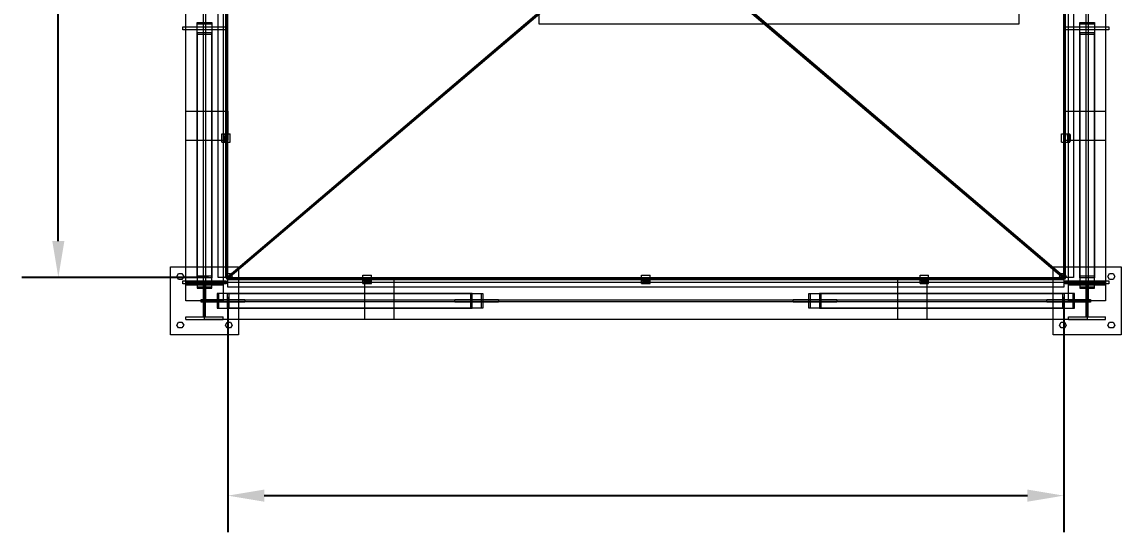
# Model space of a CAD drawing. Header units: millimetres. Extents: x -1970 to 34302, y -65268 to 6837.
# Drawn here: x -501 to 4036, y -20775 to -18672 of the extents above; entities that cross this region are included whole.
import ezdxf

# ---------------------------------------------------------------- set-up
doc = ezdxf.new("R2010")
doc.units = ezdxf.units.MM
doc.layers.add('COTAS_O', color=1, linetype='Continuous', lineweight=0)
doc.layers.add('superior_tolva', color=7, linetype='Continuous', lineweight=0)
doc.dimstyles.new('R19_100', dxfattribs={"dimtxt": 250, "dimasz": 150, "dimexe": 150, "dimexo": 80, "dimgap": 100, "dimtad": 1, "dimtih": 1, "dimtoh": 1, "dimdsep": 46, "dimcen": 0.09, "dimadec": 0, "dimazin": 0, "dimtfac": 1, "dimtdec": 4, "dimtofl": 0, "dimtmove": 0, "dimatfit": 3, "dimfxl": 1, "dimtolj": 1, "dimtzin": 0, "dimarcsym": 0})

# ---------------------------------------------------------------- blocks, each defined once
blk = doc.blocks.new('*D24')
at = {"layer": 'COTAS_O', "color": 0, "lineweight": -2, "transparency": 16777216}
for p, q in [((349.2, -19805), (349.2, -20775)), ((3799.2, -19805), (3799.2, -20775)), ((499.2, -20625), (3649.2, -20625))]:
    blk.add_line(p, q, dxfattribs=at)
at = {"layer": 'COTAS_O', "color": 0, "transparency": 16777216}
for points in [[(499.2, -20600), (499.2, -20650), (349.2, -20625)], [(3649.2, -20600), (3649.2, -20650), (3799.2, -20625)]]:
    blk.add_solid(points, dxfattribs=at)
at = {"layer": 'Defpoints', "color": 0, "transparency": 16777216}
for p in [(349.2, -19725), (3799.2, -19725), (3799.2, -20625)]:
    blk.add_point(p, dxfattribs=at)
blk = doc.blocks.new('*D25')
at = {"layer": 'COTAS_O', "color": 0, "lineweight": -2, "transparency": 16777216}
for p, q in [((269.2, -16275), (-500.8, -16275)), ((-350.8, -19575), (-350.8, -16425)), ((269.2, -19725), (-500.8, -19725))]:
    blk.add_line(p, q, dxfattribs=at)
at = {"layer": 'COTAS_O', "color": 0, "transparency": 16777216}
for points in [[(-375.8, -16425), (-325.8, -16425), (-350.8, -16275)], [(-375.8, -19575), (-325.8, -19575), (-350.8, -19725)]]:
    blk.add_solid(points, dxfattribs=at)
at = {"layer": 'Defpoints', "color": 0, "transparency": 16777216}
for p in [(-350.8, -16275), (349.2, -16275), (349.2, -19725)]:
    blk.add_point(p, dxfattribs=at)

msp = doc.modelspace()

# ---------------------------------------------------------------- linework, layer by layer
at = {"layer": 'superior_tolva'}
for p, q in [((176.2, -19821.5), (176.2, -16178.5)), ((248.7, -19821.5), (248.7, -16178.5)), ((256.7, -16178.5), (256.7, -19821.5)), ((329.2, -16178.5), (329.2, -19821.5)), ((3819.2, -19821.5), (3819.2, -16178.5)), ((3891.7, -19821.5), (3891.7, -16178.5)), ((3899.7, -16178.5), (3899.7, -19821.5)), ((3972.2, -16178.5), (3972.2, -19821.5)), ((309.2, -19725), (309.2, -16275)), ((341.2, -19725), (341.2, -16275)), ((343.2, -19725), (343.2, -16275)), ((345.065, -16275), (345.065, -19725)), ((349.2, -19725), (349.2, -16275)), ((3799.2, -19725), (3799.2, -16275)), ((3803.335, -16275), (3803.335, -19725)), ((3805.2, -19725), (3805.2, -16275)), ((3807.2, -19725), (3807.2, -16275)), ((3839.2, -16275), (3839.2, -19725)), ((345.065, -19725), (1670.065, -18600)), ((1674.2, -18600), (349.2, -19725)), ((349.2, -19729.636), (1674.2, -18604.636)), ((1634.2, -18680), (1634.2, -18610)), ((2474.2, -18600), (3799.2, -19725)), ((2474.2, -18604.636), (3799.2, -19729.636)), ((3803.335, -19725), (2478.335, -18600)), ((3614.2, -18610), (3614.2, -18680)), ((222.7, -19720.416), (222.7, -18673.416)), ((222.7, -18673.416), (282.7, -18673.416)), ((222.7, -18722.584), (222.7, -18673.416)), ((222.7, -19726.267), (222.7, -18679.267)), ((222.7, -18679.267), (282.7, -18679.267)), ((222.7, -18716.733), (222.7, -18679.267)), ((282.7, -18673.416), (282.7, -19720.416)), ((282.7, -18673.416), (282.7, -18722.584)), ((282.7, -18679.267), (282.7, -19726.267)), ((282.7, -18679.267), (282.7, -18716.733)), ((1634.2, -18680), (1634.2, -18670)), ((3614.2, -18680), (1634.2, -18680)), ((3614.2, -18670), (3614.2, -18680)), ((3865.7, -19720.416), (3865.7, -18673.416)), ((3865.7, -18673.416), (3925.7, -18673.416)), ((3865.7, -18722.584), (3865.7, -18673.416)), ((3865.7, -19726.267), (3865.7, -18679.267)), ((3865.7, -18679.267), (3925.7, -18679.267)), ((3865.7, -18716.733), (3865.7, -18679.267)), ((3925.7, -18673.416), (3925.7, -19720.416)), ((3925.7, -18673.416), (3925.7, -18722.584)), ((3925.7, -18679.267), (3925.7, -19726.267)), ((3925.7, -18679.267), (3925.7, -18716.733)), ((162.7, -18704), (162.7, -18692)), ((162.7, -18692), (342.7, -18692)), ((342.7, -18704), (162.7, -18704)), ((282.7, -18716.733), (222.7, -18716.733)), ((222.7, -18716.733), (222.7, -19763.733)), ((282.7, -18722.584), (222.7, -18722.584)), ((222.7, -18722.584), (222.7, -19769.584)), ((282.7, -19763.733), (282.7, -18716.733)), ((282.7, -19769.584), (282.7, -18722.584)), ((342.7, -18692), (342.7, -18704)), ((3805.7, -18704), (3805.7, -18692)), ((3805.7, -18692), (3985.7, -18692)), ((3985.7, -18704), (3805.7, -18704)), ((3925.7, -18716.733), (3865.7, -18716.733)), ((3865.7, -18716.733), (3865.7, -19763.733)), ((3925.7, -18722.584), (3865.7, -18722.584)), ((3865.7, -18722.584), (3865.7, -19769.584)), ((3925.7, -19763.733), (3925.7, -18716.733)), ((3925.7, -19769.584), (3925.7, -18722.584)), ((3985.7, -18692), (3985.7, -18704)), ((176.2, -19160), (176.2, -19040)), ((176.2, -19040), (349.2, -19040)), ((349.2, -19040), (349.2, -19160)), ((3799.2, -19160), (3799.2, -19040)), ((3799.2, -19040), (3972.2, -19040)), ((3972.2, -19040), (3972.2, -19160)), ((323.7, -19132.5), (358.7, -19132.5)), ((323.7, -19167.5), (323.7, -19132.5)), ((334.2, -19143), (334.2, -19136)), ((346.2, -19136), (334.2, -19136)), ((334.2, -19143), (334.2, -19157)), ((334.2, -19143), (346.2, -19143)), ((346.2, -19136), (346.2, -19143)), ((346.2, -19143), (346.2, -19157)), ((358.7, -19167.5), (358.7, -19132.5)), ((3789.7, -19132.5), (3824.7, -19132.5)), ((3789.7, -19167.5), (3789.7, -19132.5)), ((3814.2, -19143), (3814.2, -19136)), ((3826.2, -19136), (3814.2, -19136)), ((3814.2, -19143), (3814.2, -19157)), ((3814.2, -19143), (3826.2, -19143)), ((3824.7, -19167.5), (3824.7, -19132.5)), ((3826.2, -19136), (3826.2, -19143)), ((3826.2, -19143), (3826.2, -19157)), ((349.2, -19160), (176.2, -19160)), ((323.7, -19167.5), (358.7, -19167.5)), ((334.2, -19157), (334.2, -19164)), ((334.2, -19157), (346.2, -19157)), ((334.2, -19164), (346.2, -19164)), ((346.2, -19157), (346.2, -19164)), ((3789.7, -19167.5), (3824.7, -19167.5)), ((3972.2, -19160), (3799.2, -19160)), ((3814.2, -19157), (3814.2, -19164)), ((3814.2, -19157), (3826.2, -19157)), ((3814.2, -19164), (3826.2, -19164)), ((3826.2, -19157), (3826.2, -19164)), ((112.7, -19961.5), (112.7, -19681.5)), ((112.7, -19681.5), (392.7, -19681.5)), ((392.7, -19681.5), (392.7, -19961.5)), ((3755.7, -19961.5), (3755.7, -19681.5)), ((3755.7, -19681.5), (4035.7, -19681.5)), ((4035.7, -19681.5), (4035.7, -19961.5)), ((138.7, -19721.5), (145.7, -19709.376)), ((145.7, -19733.624), (138.7, -19721.5)), ((145.7, -19709.376), (159.7, -19709.376)), ((159.7, -19733.624), (145.7, -19733.624)), ((159.7, -19709.376), (166.7, -19721.5)), ((166.7, -19721.5), (159.7, -19733.624)), ((282.7, -19720.416), (222.7, -19720.416)), ((222.7, -19720.416), (222.7, -19769.584)), ((282.7, -19726.267), (222.7, -19726.267)), ((222.7, -19726.267), (222.7, -19763.733)), ((282.7, -19769.584), (282.7, -19720.416)), ((282.7, -19763.733), (282.7, -19726.267)), ((349.2, -19725), (309.2, -19725)), ((338.7, -19721.5), (345.7, -19709.376)), ((345.7, -19733.624), (338.7, -19721.5)), ((341.2, -19725), (349.2, -19725)), ((343.2, -19725), (349.2, -19725)), ((349.2, -19725), (345.065, -19725)), ((345.7, -19709.376), (359.7, -19709.376)), ((359.7, -19733.624), (345.7, -19733.624)), ((349.2, -19725), (3799.2, -19725)), ((349.2, -19733), (349.2, -19725)), ((349.2, -19731), (349.2, -19725)), ((349.2, -19725), (349.2, -19729.636)), ((349.2, -19765), (349.2, -19725)), ((3799.2, -19729.636), (349.2, -19729.636)), ((349.2, -19731), (3799.2, -19731)), ((349.2, -19733), (3799.2, -19733)), ((359.7, -19709.376), (366.7, -19721.5)), ((366.7, -19721.5), (359.7, -19733.624)), ((906.7, -19715.5), (941.7, -19715.5)), ((906.7, -19750.5), (906.7, -19715.5)), ((917.2, -19728), (910.2, -19728)), ((910.2, -19728), (910.2, -19740)), ((914.2, -19725), (1034.2, -19725)), ((914.2, -19898), (914.2, -19725)), ((931.2, -19728), (917.2, -19728)), ((917.2, -19728), (917.2, -19740)), ((931.2, -19728), (938.2, -19728)), ((931.2, -19728), (931.2, -19740)), ((938.2, -19740), (938.2, -19728)), ((941.7, -19750.5), (941.7, -19715.5)), ((1034.2, -19725), (1034.2, -19898)), ((2056.7, -19715.5), (2091.7, -19715.5)), ((2056.7, -19750.5), (2056.7, -19715.5)), ((2067.2, -19728), (2060.2, -19728)), ((2060.2, -19728), (2060.2, -19740)), ((2081.2, -19728), (2067.2, -19728)), ((2067.2, -19728), (2067.2, -19740)), ((2081.2, -19728), (2088.2, -19728)), ((2081.2, -19728), (2081.2, -19740)), ((2088.2, -19740), (2088.2, -19728)), ((2091.7, -19750.5), (2091.7, -19715.5)), ((3114.2, -19725), (3234.2, -19725)), ((3114.2, -19898), (3114.2, -19725)), ((3206.7, -19715.5), (3241.7, -19715.5)), ((3206.7, -19750.5), (3206.7, -19715.5)), ((3217.2, -19728), (3210.2, -19728)), ((3210.2, -19728), (3210.2, -19740)), ((3231.2, -19728), (3217.2, -19728)), ((3217.2, -19728), (3217.2, -19740)), ((3231.2, -19728), (3238.2, -19728)), ((3231.2, -19728), (3231.2, -19740)), ((3234.2, -19725), (3234.2, -19898)), ((3238.2, -19740), (3238.2, -19728)), ((3241.7, -19750.5), (3241.7, -19715.5)), ((3781.7, -19721.5), (3788.7, -19709.376)), ((3788.7, -19733.624), (3781.7, -19721.5)), ((3788.7, -19709.376), (3802.7, -19709.376)), ((3802.7, -19733.624), (3788.7, -19733.624)), ((3807.2, -19725), (3799.2, -19725)), ((3805.2, -19725), (3799.2, -19725)), ((3799.2, -19725), (3803.335, -19725)), ((3839.2, -19725), (3799.2, -19725)), ((3799.2, -19725), (3799.2, -19733)), ((3799.2, -19725), (3799.2, -19731)), ((3799.2, -19725), (3799.2, -19729.636)), ((3799.2, -19725), (3799.2, -19765)), ((3802.7, -19709.376), (3809.7, -19721.5)), ((3809.7, -19721.5), (3802.7, -19733.624)), ((3925.7, -19720.416), (3865.7, -19720.416)), ((3865.7, -19720.416), (3865.7, -19769.584)), ((3925.7, -19726.267), (3865.7, -19726.267)), ((3865.7, -19726.267), (3865.7, -19763.733)), ((3925.7, -19769.584), (3925.7, -19720.416)), ((3925.7, -19763.733), (3925.7, -19726.267)), ((3981.7, -19721.5), (3988.7, -19709.376)), ((3988.7, -19733.624), (3981.7, -19721.5)), ((3988.7, -19709.376), (4002.7, -19709.376)), ((4002.7, -19733.624), (3988.7, -19733.624)), ((4002.7, -19709.376), (4009.7, -19721.5)), ((4009.7, -19721.5), (4002.7, -19733.624)), ((162.7, -19751), (162.7, -19739)), ((162.7, -19739), (342.7, -19739)), ((342.7, -19751), (162.7, -19751)), ((176.2, -19745), (329.2, -19745)), ((176.2, -19756), (176.2, -19745)), ((176.2, -19756), (329.2, -19756)), ((222.7, -19763.733), (282.7, -19763.733)), ((222.7, -19769.584), (282.7, -19769.584)), ((248.7, -19756), (256.7, -19756)), ((248.7, -19887), (248.7, -19756)), ((252.7, -19898), (252.7, -19745)), ((252.7, -19745), (3895.7, -19745)), ((256.7, -19887), (256.7, -19756)), ((329.2, -19756), (329.2, -19745)), ((342.7, -19739), (342.7, -19751)), ((3799.2, -19765), (349.2, -19765)), ((906.7, -19750.5), (941.7, -19750.5)), ((917.2, -19740), (910.2, -19740)), ((931.2, -19740), (917.2, -19740)), ((938.2, -19740), (931.2, -19740)), ((2056.7, -19750.5), (2091.7, -19750.5)), ((2067.2, -19740), (2060.2, -19740)), ((2081.2, -19740), (2067.2, -19740)), ((2088.2, -19740), (2081.2, -19740)), ((3206.7, -19750.5), (3241.7, -19750.5)), ((3217.2, -19740), (3210.2, -19740)), ((3231.2, -19740), (3217.2, -19740)), ((3238.2, -19740), (3231.2, -19740)), ((3805.7, -19751), (3805.7, -19739)), ((3805.7, -19739), (3985.7, -19739)), ((3985.7, -19751), (3805.7, -19751)), ((3819.2, -19745), (3972.2, -19745)), ((3819.2, -19756), (3819.2, -19745)), ((3819.2, -19756), (3972.2, -19756)), ((3865.7, -19763.733), (3925.7, -19763.733)), ((3865.7, -19769.584), (3925.7, -19769.584)), ((3891.7, -19756), (3899.7, -19756)), ((3891.7, -19887), (3891.7, -19756)), ((3895.7, -19745), (3895.7, -19898)), ((3899.7, -19887), (3899.7, -19756)), ((3972.2, -19756), (3972.2, -19745)), ((3985.7, -19739), (3985.7, -19751)), ((329.2, -19821.5), (176.2, -19821.5)), ((239.2, -19827.5), (239.2, -19815.5)), ((239.2, -19815.5), (419.2, -19815.5)), ((256.7, -19821.5), (248.7, -19821.5)), ((252.7, -19825.5), (252.7, -19817.5)), ((252.7, -19817.5), (3895.7, -19817.5)), ((1351.616, -19791.5), (304.616, -19791.5)), ((304.616, -19791.5), (304.616, -19851.5)), ((353.784, -19791.5), (304.616, -19791.5)), ((1357.467, -19791.5), (310.467, -19791.5)), ((310.467, -19791.5), (310.467, -19851.5)), ((347.933, -19791.5), (310.467, -19791.5)), ((347.933, -19851.5), (347.933, -19791.5)), ((347.933, -19791.5), (1394.933, -19791.5)), ((353.784, -19851.5), (353.784, -19791.5)), ((353.784, -19791.5), (1400.784, -19791.5)), ((419.2, -19815.5), (419.2, -19827.5)), ((1286.2, -19827.5), (1286.2, -19815.5)), ((1286.2, -19815.5), (1466.2, -19815.5)), ((1351.616, -19851.5), (1351.616, -19791.5)), ((1351.616, -19791.5), (1400.784, -19791.5)), ((1357.467, -19851.5), (1357.467, -19791.5)), ((1357.467, -19791.5), (1394.933, -19791.5)), ((1394.933, -19791.5), (1394.933, -19851.5)), ((1400.784, -19791.5), (1400.784, -19851.5)), ((1466.2, -19815.5), (1466.2, -19827.5)), ((2682.2, -19827.5), (2682.2, -19815.5)), ((2682.2, -19815.5), (2862.2, -19815.5)), ((2747.616, -19851.5), (2747.616, -19791.5)), ((2747.616, -19791.5), (3794.616, -19791.5)), ((2747.616, -19791.5), (2796.784, -19791.5)), ((2753.467, -19851.5), (2753.467, -19791.5)), ((2753.467, -19791.5), (3800.467, -19791.5)), ((2753.467, -19791.5), (2790.933, -19791.5)), ((3837.933, -19791.5), (2790.933, -19791.5)), ((2790.933, -19791.5), (2790.933, -19851.5)), ((3843.784, -19791.5), (2796.784, -19791.5)), ((2796.784, -19791.5), (2796.784, -19851.5)), ((2862.2, -19815.5), (2862.2, -19827.5)), ((3729.2, -19827.5), (3729.2, -19815.5)), ((3729.2, -19815.5), (3909.2, -19815.5)), ((3794.616, -19791.5), (3794.616, -19851.5)), ((3843.784, -19791.5), (3794.616, -19791.5)), ((3800.467, -19791.5), (3800.467, -19851.5)), ((3837.933, -19791.5), (3800.467, -19791.5)), ((3972.2, -19821.5), (3819.2, -19821.5)), ((3837.933, -19851.5), (3837.933, -19791.5)), ((3843.784, -19851.5), (3843.784, -19791.5)), ((3899.7, -19821.5), (3891.7, -19821.5)), ((3895.7, -19817.5), (3895.7, -19825.5)), ((3909.2, -19815.5), (3909.2, -19827.5)), ((419.2, -19827.5), (239.2, -19827.5)), ((3895.7, -19825.5), (252.7, -19825.5)), ((304.616, -19851.5), (1351.616, -19851.5)), ((304.616, -19851.5), (353.784, -19851.5)), ((310.467, -19851.5), (1357.467, -19851.5)), ((310.467, -19851.5), (347.933, -19851.5)), ((1394.933, -19851.5), (347.933, -19851.5)), ((1400.784, -19851.5), (353.784, -19851.5)), ((1466.2, -19827.5), (1286.2, -19827.5)), ((1400.784, -19851.5), (1351.616, -19851.5)), ((1394.933, -19851.5), (1357.467, -19851.5)), ((2862.2, -19827.5), (2682.2, -19827.5)), ((3794.616, -19851.5), (2747.616, -19851.5)), ((2796.784, -19851.5), (2747.616, -19851.5)), ((3800.467, -19851.5), (2753.467, -19851.5)), ((2790.933, -19851.5), (2753.467, -19851.5)), ((2790.933, -19851.5), (3837.933, -19851.5)), ((2796.784, -19851.5), (3843.784, -19851.5)), ((3909.2, -19827.5), (3729.2, -19827.5)), ((3794.616, -19851.5), (3843.784, -19851.5)), ((3800.467, -19851.5), (3837.933, -19851.5)), ((138.7, -19921.5), (145.7, -19909.376)), ((145.7, -19909.376), (159.7, -19909.376)), ((159.7, -19909.376), (166.7, -19921.5)), ((176.2, -19887), (329.2, -19887)), ((176.2, -19898), (176.2, -19887)), ((176.2, -19898), (329.2, -19898)), ((248.7, -19887), (256.7, -19887)), ((3895.7, -19898), (252.7, -19898)), ((329.2, -19898), (329.2, -19887)), ((338.7, -19921.5), (345.7, -19909.376)), ((345.7, -19909.376), (359.7, -19909.376)), ((359.7, -19909.376), (366.7, -19921.5)), ((1034.2, -19898), (914.2, -19898)), ((3234.2, -19898), (3114.2, -19898)), ((3781.7, -19921.5), (3788.7, -19909.376)), ((3788.7, -19909.376), (3802.7, -19909.376)), ((3802.7, -19909.376), (3809.7, -19921.5)), ((3819.2, -19887), (3972.2, -19887)), ((3819.2, -19898), (3819.2, -19887)), ((3819.2, -19898), (3972.2, -19898)), ((3891.7, -19887), (3899.7, -19887)), ((3972.2, -19898), (3972.2, -19887)), ((3981.7, -19921.5), (3988.7, -19909.376)), ((3988.7, -19909.376), (4002.7, -19909.376)), ((4002.7, -19909.376), (4009.7, -19921.5)), ((145.7, -19933.624), (138.7, -19921.5)), ((159.7, -19933.624), (145.7, -19933.624)), ((166.7, -19921.5), (159.7, -19933.624)), ((345.7, -19933.624), (338.7, -19921.5)), ((359.7, -19933.624), (345.7, -19933.624)), ((366.7, -19921.5), (359.7, -19933.624)), ((3788.7, -19933.624), (3781.7, -19921.5)), ((3802.7, -19933.624), (3788.7, -19933.624)), ((3809.7, -19921.5), (3802.7, -19933.624)), ((3988.7, -19933.624), (3981.7, -19921.5)), ((4002.7, -19933.624), (3988.7, -19933.624)), ((4009.7, -19921.5), (4002.7, -19933.624)), ((392.7, -19961.5), (112.7, -19961.5)), ((4035.7, -19961.5), (3755.7, -19961.5))]:
    msp.add_line(p, q, dxfattribs=at)

# ---------------------------------------------------------------- dimensions: what is measured, and where the dimension line sits
at = {"layer": 'COTAS_O'}
for p2, distance, picture, middle in [((349.2, -16275), 700, '*D25', (-350.8, -18000)), ((3799.2, -19725), -900, '*D24', (2074.2, -20625))]:
    dim = msp.add_aligned_dim(p1=(349.2, -19725), p2=p2, distance=distance, text='<> O', dimstyle='R19_100', dxfattribs=at)
    dim.commit()
    dim.dimension.update_dxf_attribs({"geometry": picture, "text_midpoint": middle})

doc.saveas('drawing.dxf')
